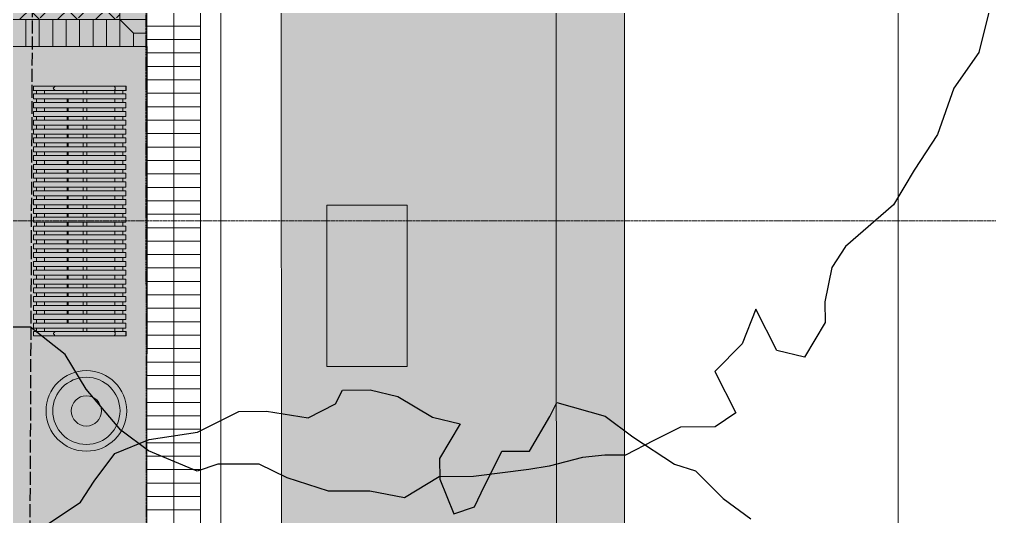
# Model space of a CAD drawing. Header units: inches. Extents: x 3268 to 7018, y 976 to 6708.
# Drawn here: x 6143 to 6431.5, y 2064.5 to 2212.5 of the extents above; entities that cross this region are included whole.
import ezdxf

# ---------------------------------------------------------------- set-up
doc = ezdxf.new("R2010")
doc.units = ezdxf.units.IN
doc.header["$MEASUREMENT"] = 0
for name, pattern in [('Double Dash 3_8_', [1, 0.375, -0.125, 0.125, -0.125, 0.125, -0.125]), ('Grid Line 1_2_', [0.875, 0.5, -0.125, 0.125, -0.125]), ('IMPORT-DASHED4', [2.25, 1.5, -0.75]), ('IMPORT-EASEMENT2', [4.8, 3.84, -0.96])]:
    doc.linetypes.add(name, pattern=pattern)
for name, color, linetype, lineweight in [('0-landscaping', 1, 'Continuous', 25), ('C-ANNO-5FT-PED-ZONE', 130, 'Continuous', 25), ('C-CURB-BACK', 40, 'Continuous', 13), ('C-CURB-FACE', 80, 'Continuous', 13), ('C-CURB-GUTR', 22, 'Continuous', 15), ('C-PROP-LINE', 91, 'Double Dash 3_8_', 9), ('L-DROPOFF STUDIES-2', 120, 'Continuous', 15), ('L-MASK', 245, 'Continuous', 35), ('L-PVMT-ASPH', 140, 'Continuous', 15), ('L-PVMT-ASPH-HATC', 252, 'Continuous', 15), ('L-PVMT-BRCK-HATC', 252, 'Continuous', 15), ('L-PVMT-BRICK', 20, 'Continuous', 13), ('L-PVMT-HATCH BOUND NPLOT', 45, 'Continuous', 15), ('L-SITE-FURN-DETL', 41, 'Continuous', 9), ('L-SITE-TREE-GRAT', 250, 'Continuous', 13), ('L-SITE-TRSH-RECP', 2, 'Continuous', 15), ('S-GRID', 1, 'Continuous', 9), ('site_dwg', 8, 'Continuous', 9)]:
    doc.layers.add(name, color=color, linetype=linetype, lineweight=lineweight)
doc.layers.add('NPLT', color=200, linetype='Continuous', lineweight=13, plot=False)

# ---------------------------------------------------------------- blocks, each defined once
blk = doc.blocks.new('site_dwg_dec1-V201-Overall Retail Plan Opt 2')
at = {"layer": '0-landscaping', "color": 213, "flags": 128}
blk.add_lwpolyline([(9.81, 119.14), (19.61, 117.83), (24.38, 119.11), (31.09, 120.52), (38.05, 118.06), (46.16, 112.76), (55.05, 110.43), (59.17, 106.81), (64.44, 100.35), (70.37, 98.8), (73.21, 99.95), (77.32, 96.34), (80.54, 91.69), (82.97, 84.08), (86.18, 79.43), (78.57, 76.99), (75.85, 73.9), (73.39, 66.94), (77.38, 65.26), (80.22, 66.41), (88.74, 69.88), (92.86, 66.27), (100.47, 68.7), (103.31, 69.86), (108.71, 61.47), (110.11, 54.76), (112.67, 45.22), (114.85, 41.47), (115.35, 33.73), (116.75, 27.03)], dxfattribs=at)
blk = doc.blocks.new('site_dwg_dec1-V202-Overall Retail Plan Opt 2')
at = {"layer": '0-landscaping', "color": 213, "flags": 128}
blk.add_lwpolyline([(70.31, -96.44), (63.31, -101.27), (54.89, -103.3), (46.34, -107.98), (38.18, -110.19), (30.56, -112.62), (17.93, -112.48), (13.15, -113.76), (7.6, -118), (4.89, -121.09), (-2.73, -123.53), (-5.94, -118.89), (-3.6, -109.99), (-10.18, -113.33), (-17.92, -113.84), (-20.26, -122.73), (-25.16, -122.08), (-30.31, -117.56), (-36.02, -116), (-42.16, -114.44), (-45.25, -111.73), (-48.85, -109.16), (-54.95, -106.02), (-58.39, -103.84), (-67.53, -97.64), (-72.67, -93.12), (-80.54, -91.69), (-84.78, -86.14), (-90.96, -80.71), (-95.32, -73.23), (-97.63, -67.55), (-103.81, -62.12), (-107.8, -60.44), (-112.29, -51.02), (-113.7, -44.31), (-113.42, -33.61), (-111.98, -25.74), (-113.51, -17.1), (-117.62, -13.48)], dxfattribs=at)
blk = doc.blocks.new('site_dwg_seatwall-12649361-Overall Retail Plan Opt 2')
at = {"layer": 'L-SITE-FURN-DETL', "color": 133}
for p, q in [((-10.77, 37.06), (-10.77, 35.94)), ((-9.84, 35.88), (-9.84, 34.88)), ((-7.46, 35.88), (-7.46, 34.88)), ((-4.82, 36.32), (-4.82, 36.68)), ((4.07, 35.88), (4.07, 34.88)), ((5.12, 35.88), (5.12, 34.88)), ((13.46, 35.88), (13.46, 34.88)), ((15.84, 35.88), (15.84, 34.88)), ((16.78, 37.06), (16.78, 35.94)), ((16.82, 37.06), (16.82, 35.94)), ((-9.84, 33.38), (-9.84, 32.25)), ((-7.46, 33.38), (-7.46, 32.25)), ((-0.75, 32.25), (-0.75, 33.38)), ((-0.37, 32.25), (-0.37, 33.38)), ((4.07, 33.38), (4.07, 32.25)), ((5.12, 33.38), (5.12, 32.25)), ((13.46, 33.38), (13.46, 32.25)), ((15.84, 33.38), (15.84, 32.25)), ((-9.84, 30.75), (-9.84, 29.63)), ((-7.46, 30.75), (-7.46, 29.63)), ((-0.75, 29.63), (-0.75, 30.75)), ((-0.37, 29.63), (-0.37, 30.75)), ((4.07, 30.75), (4.07, 29.63)), ((5.12, 30.75), (5.12, 29.63)), ((13.46, 30.75), (13.46, 29.63)), ((15.84, 30.75), (15.84, 29.63)), ((-9.84, 28.13), (-9.84, 27)), ((-7.46, 28.13), (-7.46, 27)), ((-0.75, 27), (-0.75, 28.13)), ((-0.37, 27), (-0.37, 28.13)), ((4.07, 28.13), (4.07, 27)), ((5.12, 28.13), (5.12, 27)), ((13.46, 28.13), (13.46, 27)), ((15.84, 28.13), (15.84, 27)), ((-9.84, 25.5), (-9.84, 24.38)), ((-7.46, 25.5), (-7.46, 24.38)), ((-0.75, 24.38), (-0.75, 25.5)), ((-0.37, 24.38), (-0.37, 25.5)), ((4.07, 25.5), (4.07, 24.38)), ((5.12, 25.5), (5.12, 24.38)), ((13.46, 25.5), (13.46, 24.38)), ((15.84, 25.5), (15.84, 24.38)), ((-9.84, 22.88), (-9.84, 21.75)), ((-9.84, 20.25), (-9.84, 19.13)), ((-7.46, 22.88), (-7.46, 21.75)), ((-7.46, 20.25), (-7.46, 19.13)), ((-0.75, 21.75), (-0.75, 22.88)), ((-0.75, 19.13), (-0.75, 20.25)), ((-0.37, 21.75), (-0.37, 22.88)), ((-0.37, 19.13), (-0.37, 20.25)), ((4.07, 22.88), (4.07, 21.75)), ((4.07, 20.25), (4.07, 19.13)), ((5.12, 22.88), (5.12, 21.75)), ((5.12, 20.25), (5.12, 19.13)), ((13.46, 22.88), (13.46, 21.75)), ((13.46, 20.25), (13.46, 19.13)), ((15.84, 22.88), (15.84, 21.75)), ((15.84, 20.25), (15.84, 19.13)), ((-9.84, 17.63), (-9.84, 16.5)), ((-7.46, 17.63), (-7.46, 16.5)), ((-0.75, 16.5), (-0.75, 17.63)), ((-0.37, 16.5), (-0.37, 17.63)), ((4.07, 17.63), (4.07, 16.5)), ((5.12, 17.63), (5.12, 16.5)), ((13.46, 17.63), (13.46, 16.5)), ((15.84, 17.63), (15.84, 16.5)), ((-9.84, 15), (-9.84, 13.88)), ((-7.46, 15), (-7.46, 13.88)), ((-0.75, 13.88), (-0.75, 15)), ((-0.37, 13.88), (-0.37, 15)), ((4.07, 15), (4.07, 13.88)), ((5.12, 15), (5.12, 13.88)), ((13.46, 15), (13.46, 13.88)), ((15.84, 15), (15.84, 13.88)), ((-9.84, 12.38), (-9.84, 11.25)), ((-7.46, 12.38), (-7.46, 11.25)), ((-0.75, 11.25), (-0.75, 12.38)), ((-0.37, 11.25), (-0.37, 12.38)), ((4.07, 12.38), (4.07, 11.25)), ((5.12, 12.38), (5.12, 11.25)), ((13.46, 12.38), (13.46, 11.25)), ((15.84, 12.38), (15.84, 11.25)), ((-9.84, 9.75), (-9.84, 8.63)), ((-7.46, 9.75), (-7.46, 8.63)), ((-0.75, 8.63), (-0.75, 9.75)), ((-0.37, 8.63), (-0.37, 9.75)), ((4.07, 9.75), (4.07, 8.63)), ((5.12, 9.75), (5.12, 8.63)), ((13.46, 9.75), (13.46, 8.63)), ((15.84, 9.75), (15.84, 8.63)), ((-9.84, 7.13), (-9.84, 6)), ((-7.46, 7.13), (-7.46, 6)), ((-0.75, 6), (-0.75, 7.13)), ((-0.37, 6), (-0.37, 7.13)), ((4.07, 7.13), (4.07, 6)), ((5.12, 7.13), (5.12, 6)), ((13.46, 7.13), (13.46, 6)), ((15.84, 7.13), (15.84, 6)), ((-9.84, 4.5), (-9.84, 3.38)), ((-7.46, 4.5), (-7.46, 3.38)), ((-0.75, 3.38), (-0.75, 4.5)), ((-0.37, 3.38), (-0.37, 4.5)), ((4.07, 4.5), (4.07, 3.38)), ((5.12, 4.5), (5.12, 3.38)), ((13.46, 4.5), (13.46, 3.38)), ((15.84, 4.5), (15.84, 3.38)), ((-9.84, 1.88), (-9.84, 0.75)), ((-7.46, 1.88), (-7.46, 0.75)), ((-0.75, 0.75), (-0.75, 1.88)), ((-0.37, 0.75), (-0.37, 1.88)), ((4.07, 1.88), (4.07, 0.75)), ((5.12, 1.88), (5.12, 0.75)), ((13.46, 1.88), (13.46, 0.75)), ((15.84, 1.88), (15.84, 0.75)), ((-9.84, -0.75), (-9.84, -1.87)), ((-7.46, -0.75), (-7.46, -1.87)), ((-0.75, -1.87), (-0.75, -0.75)), ((-0.37, -1.87), (-0.37, -0.75)), ((4.07, -0.75), (4.07, -1.87)), ((5.12, -0.75), (5.12, -1.87)), ((13.46, -0.75), (13.46, -1.87)), ((15.84, -0.75), (15.84, -1.87)), ((-9.84, -3.37), (-9.84, -4.5)), ((-7.46, -3.37), (-7.46, -4.5)), ((-0.75, -4.5), (-0.75, -3.37)), ((-0.37, -4.5), (-0.37, -3.37)), ((4.07, -3.37), (4.07, -4.5)), ((5.12, -3.37), (5.12, -4.5)), ((13.46, -3.37), (13.46, -4.5)), ((15.84, -3.37), (15.84, -4.5)), ((-9.84, -6), (-9.84, -7.12)), ((-9.84, -8.62), (-9.84, -9.75)), ((-7.46, -6), (-7.46, -7.12)), ((-7.46, -8.62), (-7.46, -9.75)), ((-0.75, -7.12), (-0.75, -6)), ((-0.75, -9.75), (-0.75, -8.62)), ((-0.37, -7.12), (-0.37, -6)), ((-0.37, -9.75), (-0.37, -8.62)), ((4.07, -6), (4.07, -7.12)), ((4.07, -8.62), (4.07, -9.75)), ((5.12, -6), (5.12, -7.12)), ((5.12, -8.62), (5.12, -9.75)), ((13.46, -6), (13.46, -7.12)), ((13.46, -8.62), (13.46, -9.75)), ((15.84, -6), (15.84, -7.12)), ((15.84, -8.62), (15.84, -9.75)), ((-9.84, -11.25), (-9.84, -12.37)), ((-7.46, -11.25), (-7.46, -12.37)), ((-0.75, -12.37), (-0.75, -11.25)), ((-0.37, -12.37), (-0.37, -11.25)), ((4.07, -11.25), (4.07, -12.37)), ((5.12, -11.25), (5.12, -12.37)), ((13.46, -11.25), (13.46, -12.37)), ((15.84, -11.25), (15.84, -12.37)), ((-9.84, -13.87), (-9.84, -15)), ((-7.46, -13.87), (-7.46, -15)), ((-0.75, -15), (-0.75, -13.87)), ((-0.37, -15), (-0.37, -13.87)), ((4.07, -13.87), (4.07, -15)), ((5.12, -13.87), (5.12, -15)), ((13.46, -13.87), (13.46, -15)), ((15.84, -13.87), (15.84, -15)), ((-9.84, -16.5), (-9.84, -17.62)), ((-7.46, -16.5), (-7.46, -17.62)), ((-0.75, -17.62), (-0.75, -16.5)), ((-0.37, -17.62), (-0.37, -16.5)), ((4.07, -16.5), (4.07, -17.62)), ((5.12, -16.5), (5.12, -17.62)), ((13.46, -16.5), (13.46, -17.62)), ((15.84, -16.5), (15.84, -17.62)), ((-9.84, -19.12), (-9.84, -20.25)), ((-7.46, -19.12), (-7.46, -20.25)), ((-0.75, -20.25), (-0.75, -19.12)), ((-0.37, -20.25), (-0.37, -19.12)), ((4.07, -19.12), (4.07, -20.25)), ((5.12, -19.12), (5.12, -20.25)), ((13.46, -19.12), (13.46, -20.25)), ((15.84, -19.12), (15.84, -20.25)), ((-9.84, -21.75), (-9.84, -22.87)), ((-7.46, -21.75), (-7.46, -22.87)), ((-0.75, -22.87), (-0.75, -21.75)), ((-0.37, -22.87), (-0.37, -21.75)), ((4.07, -21.75), (4.07, -22.87)), ((5.12, -21.75), (5.12, -22.87)), ((13.46, -21.75), (13.46, -22.87)), ((15.84, -21.75), (15.84, -22.87)), ((-9.84, -24.37), (-9.84, -25.5)), ((-7.46, -24.37), (-7.46, -25.5)), ((-0.75, -25.5), (-0.75, -24.37)), ((-0.37, -25.5), (-0.37, -24.37)), ((4.07, -24.37), (4.07, -25.5)), ((5.12, -24.37), (5.12, -25.5)), ((13.46, -24.37), (13.46, -25.5)), ((15.84, -24.37), (15.84, -25.5)), ((-9.84, -27), (-9.84, -28.12)), ((-7.46, -27), (-7.46, -28.12)), ((-0.75, -28.12), (-0.75, -27)), ((-0.37, -28.12), (-0.37, -27)), ((4.07, -27), (4.07, -28.12)), ((5.12, -27), (5.12, -28.12)), ((13.46, -27), (13.46, -28.12)), ((15.84, -27), (15.84, -28.12)), ((-9.84, -29.62), (-9.84, -30.75)), ((-7.46, -29.62), (-7.46, -30.75)), ((-0.75, -30.75), (-0.75, -29.62)), ((-0.37, -30.75), (-0.37, -29.62)), ((4.07, -29.62), (4.07, -30.75)), ((5.12, -29.62), (5.12, -30.75)), ((13.46, -29.62), (13.46, -30.75)), ((15.84, -29.62), (15.84, -30.75)), ((-9.84, -32.25), (-9.84, -33.37)), ((-7.46, -32.25), (-7.46, -33.37)), ((-0.75, -33.37), (-0.75, -32.25)), ((-0.37, -33.37), (-0.37, -32.25)), ((4.07, -32.25), (4.07, -33.37)), ((5.12, -32.25), (5.12, -33.37)), ((13.46, -32.25), (13.46, -33.37)), ((15.84, -32.25), (15.84, -33.37)), ((-10.77, -35.94), (-10.77, -37.06)), ((-9.84, -34.87), (-9.84, -35.88)), ((-7.46, -34.87), (-7.46, -35.88)), ((-4.82, -36.68), (-4.82, -36.32)), ((4.07, -35.88), (4.07, -34.87)), ((5.12, -35.88), (5.12, -34.87)), ((13.46, -34.87), (13.46, -35.88)), ((15.84, -34.87), (15.84, -35.88)), ((16.78, -35.94), (16.78, -37.06)), ((16.82, -35.94), (16.82, -37.06))]:
    blk.add_line(p, q, dxfattribs=at)
at = {"layer": 'L-SITE-FURN-DETL', "color": 133, "flags": 128}
for points in [[(12.5, 33.38), (12.55, 33.38), (14.84, 33.38), (16.78, 33.38), (16.78, 34.88), (14.84, 34.88), (12.55, 34.88), (12.5, 34.88), (2.64, 34.88), (-2.24, 34.88), (-5.64, 34.88), (-5.66, 34.88), (-6.81, 34.88), (-10.77, 34.88), (-10.77, 33.38), (-6.81, 33.38), (-5.66, 33.38), (-5.64, 33.38), (-2.24, 33.38), (2.64, 33.38)], [(12.5, 30.75), (12.55, 30.75), (14.84, 30.75), (16.78, 30.75), (16.78, 32.25), (14.84, 32.25), (12.55, 32.25), (12.5, 32.25), (2.64, 32.25), (-2.24, 32.25), (-5.64, 32.25), (-5.66, 32.25), (-6.81, 32.25), (-10.77, 32.25), (-10.77, 30.75), (-6.81, 30.75), (-5.66, 30.75), (-5.64, 30.75), (-2.24, 30.75), (2.64, 30.75)], [(12.5, 28.13), (2.64, 28.13), (-2.24, 28.13), (-5.64, 28.13), (-5.66, 28.13), (-6.81, 28.13), (-10.77, 28.13), (-10.77, 29.63), (-6.81, 29.63), (-5.66, 29.63), (-5.64, 29.63), (-2.24, 29.63), (2.64, 29.63), (12.5, 29.63), (12.55, 29.63), (14.84, 29.63), (16.78, 29.63), (16.78, 28.13), (14.84, 28.13), (12.55, 28.13)], [(-10.77, 25.5), (-10.77, 27), (-6.81, 27), (-5.66, 27), (-5.64, 27), (-2.24, 27), (2.64, 27), (12.5, 27), (12.55, 27), (14.84, 27), (16.78, 27), (16.78, 25.5), (14.84, 25.5), (12.55, 25.5), (12.5, 25.5), (2.64, 25.5), (-2.24, 25.5), (-5.64, 25.5), (-5.66, 25.5), (-6.81, 25.5)], [(12.5, 22.88), (12.55, 22.88), (14.84, 22.88), (16.78, 22.88), (16.78, 24.38), (14.84, 24.38), (12.55, 24.38), (12.5, 24.38), (2.64, 24.38), (-2.24, 24.38), (-5.64, 24.38), (-5.66, 24.38), (-6.81, 24.38), (-10.77, 24.38), (-10.77, 22.88), (-6.81, 22.88), (-5.66, 22.88), (-5.64, 22.88), (-2.24, 22.88), (2.64, 22.88)], [(12.5, 20.25), (2.64, 20.25), (-2.24, 20.25), (-5.64, 20.25), (-5.66, 20.25), (-6.81, 20.25), (-10.77, 20.25), (-10.77, 21.75), (-6.81, 21.75), (-5.66, 21.75), (-5.64, 21.75), (-2.24, 21.75), (2.64, 21.75), (12.5, 21.75), (12.55, 21.75), (14.84, 21.75), (16.78, 21.75), (16.78, 20.25), (14.84, 20.25), (12.55, 20.25)], [(12.5, 17.63), (2.64, 17.63), (-2.24, 17.63), (-5.64, 17.63), (-5.66, 17.63), (-6.81, 17.63), (-10.77, 17.63), (-10.77, 19.13), (-6.81, 19.13), (-5.66, 19.13), (-5.64, 19.13), (-2.24, 19.13), (2.64, 19.13), (12.5, 19.13), (12.55, 19.13), (14.84, 19.13), (16.78, 19.13), (16.78, 17.63), (14.84, 17.63), (12.55, 17.63)], [(12.5, 15), (12.55, 15), (14.84, 15), (16.78, 15), (16.78, 16.5), (14.84, 16.5), (12.55, 16.5), (12.5, 16.5), (2.64, 16.5), (-2.24, 16.5), (-5.64, 16.5), (-5.66, 16.5), (-6.81, 16.5), (-10.77, 16.5), (-10.77, 15), (-6.81, 15), (-5.66, 15), (-5.64, 15), (-2.24, 15), (2.64, 15)], [(12.5, 12.38), (12.55, 12.38), (14.84, 12.38), (16.78, 12.38), (16.78, 13.88), (14.84, 13.88), (12.55, 13.88), (12.5, 13.88), (2.64, 13.88), (-2.24, 13.88), (-5.64, 13.88), (-5.66, 13.88), (-6.81, 13.88), (-10.77, 13.88), (-10.77, 12.38), (-6.81, 12.38), (-5.66, 12.38), (-5.64, 12.38), (-2.24, 12.38), (2.64, 12.38)], [(12.5, 9.75), (2.64, 9.75), (-2.24, 9.75), (-5.64, 9.75), (-5.66, 9.75), (-6.81, 9.75), (-10.77, 9.75), (-10.77, 11.25), (-6.81, 11.25), (-5.66, 11.25), (-5.64, 11.25), (-2.24, 11.25), (2.64, 11.25), (12.5, 11.25), (12.55, 11.25), (14.84, 11.25), (16.78, 11.25), (16.78, 9.75), (14.84, 9.75), (12.55, 9.75)], [(12.5, 7.13), (2.64, 7.13), (-2.24, 7.13), (-5.64, 7.13), (-5.66, 7.13), (-6.81, 7.13), (-10.77, 7.13), (-10.77, 8.63), (-6.81, 8.63), (-5.66, 8.63), (-5.64, 8.63), (-2.24, 8.63), (2.64, 8.63), (12.5, 8.63), (12.55, 8.63), (14.84, 8.63), (16.78, 8.63), (16.78, 7.13), (14.84, 7.13), (12.55, 7.13)], [(12.5, 4.5), (12.55, 4.5), (14.84, 4.5), (16.78, 4.5), (16.78, 6), (14.84, 6), (12.55, 6), (12.5, 6), (2.64, 6), (-2.24, 6), (-5.64, 6), (-5.66, 6), (-6.81, 6), (-10.77, 6), (-10.77, 4.5), (-6.81, 4.5), (-5.66, 4.5), (-5.64, 4.5), (-2.24, 4.5), (2.64, 4.5)], [(12.5, 1.88), (2.64, 1.88), (-2.24, 1.88), (-5.64, 1.88), (-5.66, 1.88), (-6.81, 1.88), (-10.77, 1.88), (-10.77, 3.38), (-6.81, 3.38), (-5.66, 3.38), (-5.64, 3.38), (-2.24, 3.38), (2.64, 3.38), (12.5, 3.38), (12.55, 3.38), (14.84, 3.38), (16.78, 3.38), (16.78, 1.88), (14.84, 1.88), (12.55, 1.88)], [(12.5, -0.75), (12.55, -0.75), (14.84, -0.75), (16.78, -0.75), (16.78, 0.75), (14.84, 0.75), (12.55, 0.75), (12.5, 0.75), (2.64, 0.75), (-2.24, 0.75), (-5.64, 0.75), (-5.66, 0.75), (-6.81, 0.75), (-10.77, 0.75), (-10.77, -0.75), (-6.81, -0.75), (-5.66, -0.75), (-5.64, -0.75), (-2.24, -0.75), (2.64, -0.75)], [(12.5, -3.37), (2.64, -3.37), (-2.24, -3.37), (-5.64, -3.37), (-5.66, -3.37), (-6.81, -3.37), (-10.77, -3.37), (-10.77, -1.87), (-6.81, -1.87), (-5.66, -1.87), (-5.64, -1.87), (-2.24, -1.87), (2.64, -1.87), (12.5, -1.87), (12.55, -1.87), (14.84, -1.87), (16.78, -1.87), (16.78, -3.37), (14.84, -3.37), (12.55, -3.37)], [(12.5, -6), (2.64, -6), (-2.24, -6), (-5.64, -6), (-5.66, -6), (-6.81, -6), (-10.77, -6), (-10.77, -4.5), (-6.81, -4.5), (-5.66, -4.5), (-5.64, -4.5), (-2.24, -4.5), (2.64, -4.5), (12.5, -4.5), (12.55, -4.5), (14.84, -4.5), (16.78, -4.5), (16.78, -6), (14.84, -6), (12.55, -6)], [(12.5, -8.62), (12.55, -8.62), (14.84, -8.62), (16.78, -8.62), (16.78, -7.12), (14.84, -7.12), (12.55, -7.12), (12.5, -7.12), (2.64, -7.12), (-2.24, -7.12), (-5.64, -7.12), (-5.66, -7.12), (-6.81, -7.12), (-10.77, -7.12), (-10.77, -8.62), (-6.81, -8.62), (-5.66, -8.62), (-5.64, -8.62), (-2.24, -8.62), (2.64, -8.62)], [(12.5, -11.25), (12.55, -11.25), (14.84, -11.25), (16.78, -11.25), (16.78, -9.75), (14.84, -9.75), (12.55, -9.75), (12.5, -9.75), (2.64, -9.75), (-2.24, -9.75), (-5.64, -9.75), (-5.66, -9.75), (-6.81, -9.75), (-10.77, -9.75), (-10.77, -11.25), (-6.81, -11.25), (-5.66, -11.25), (-5.64, -11.25), (-2.24, -11.25), (2.64, -11.25)], [(12.5, -13.87), (2.64, -13.87), (-2.24, -13.87), (-5.64, -13.87), (-5.66, -13.87), (-6.81, -13.87), (-10.77, -13.87), (-10.77, -12.37), (-6.81, -12.37), (-5.66, -12.37), (-5.64, -12.37), (-2.24, -12.37), (2.64, -12.37), (12.5, -12.37), (12.55, -12.37), (14.84, -12.37), (16.78, -12.37), (16.78, -13.87), (14.84, -13.87), (12.55, -13.87)], [(12.5, -16.5), (2.64, -16.5), (-2.24, -16.5), (-5.64, -16.5), (-5.66, -16.5), (-6.81, -16.5), (-10.77, -16.5), (-10.77, -15), (-6.81, -15), (-5.66, -15), (-5.64, -15), (-2.24, -15), (2.64, -15), (12.5, -15), (12.55, -15), (14.84, -15), (16.78, -15), (16.78, -16.5), (14.84, -16.5), (12.55, -16.5)], [(12.5, -19.12), (12.55, -19.12), (14.84, -19.12), (16.78, -19.12), (16.78, -17.62), (14.84, -17.62), (12.55, -17.62), (12.5, -17.62), (2.64, -17.62), (-2.24, -17.62), (-5.64, -17.62), (-5.66, -17.62), (-6.81, -17.62), (-10.77, -17.62), (-10.77, -19.12), (-6.81, -19.12), (-5.66, -19.12), (-5.64, -19.12), (-2.24, -19.12), (2.64, -19.12)], [(12.5, -21.75), (2.64, -21.75), (-2.24, -21.75), (-5.64, -21.75), (-5.66, -21.75), (-6.81, -21.75), (-10.77, -21.75), (-10.77, -20.25), (-6.81, -20.25), (-5.66, -20.25), (-5.64, -20.25), (-2.24, -20.25), (2.64, -20.25), (12.5, -20.25), (12.55, -20.25), (14.84, -20.25), (16.78, -20.25), (16.78, -21.75), (14.84, -21.75), (12.55, -21.75)], [(12.5, -24.37), (2.64, -24.37), (-2.24, -24.37), (-5.64, -24.37), (-5.66, -24.37), (-6.81, -24.37), (-10.77, -24.37), (-10.77, -22.87), (-6.81, -22.87), (-5.66, -22.87), (-5.64, -22.87), (-2.24, -22.87), (2.64, -22.87), (12.5, -22.87), (12.55, -22.87), (14.84, -22.87), (16.78, -22.87), (16.78, -24.37), (14.84, -24.37), (12.55, -24.37)], [(12.5, -27), (12.55, -27), (14.84, -27), (16.78, -27), (16.78, -25.5), (14.84, -25.5), (12.55, -25.5), (12.5, -25.5), (2.64, -25.5), (-2.24, -25.5), (-5.64, -25.5), (-5.66, -25.5), (-6.81, -25.5), (-10.77, -25.5), (-10.77, -27), (-6.81, -27), (-5.66, -27), (-5.64, -27), (-2.24, -27), (2.64, -27)], [(12.5, -29.62), (12.55, -29.62), (14.84, -29.62), (16.78, -29.62), (16.78, -28.12), (14.84, -28.12), (12.55, -28.12), (12.5, -28.12), (2.64, -28.12), (-2.24, -28.12), (-5.64, -28.12), (-5.66, -28.12), (-6.81, -28.12), (-10.77, -28.12), (-10.77, -29.62), (-6.81, -29.62), (-5.66, -29.62), (-5.64, -29.62), (-2.24, -29.62), (2.64, -29.62)], [(12.5, -32.25), (2.64, -32.25), (-2.24, -32.25), (-5.64, -32.25), (-5.66, -32.25), (-6.81, -32.25), (-10.77, -32.25), (-10.77, -30.75), (-6.81, -30.75), (-5.66, -30.75), (-5.64, -30.75), (-2.24, -30.75), (2.64, -30.75), (12.5, -30.75), (12.55, -30.75), (14.84, -30.75), (16.78, -30.75), (16.78, -32.25), (14.84, -32.25), (12.55, -32.25)], [(12.5, -34.87), (2.64, -34.87), (-2.24, -34.87), (-5.64, -34.87), (-5.66, -34.87), (-6.81, -34.87), (-10.77, -34.87), (-10.77, -33.37), (-6.81, -33.37), (-5.66, -33.37), (-5.64, -33.37), (-2.24, -33.37), (2.64, -33.37), (12.5, -33.37), (12.55, -33.37), (14.84, -33.37), (16.78, -33.37), (16.78, -34.87), (14.84, -34.87), (12.55, -34.87)]]:
    blk.add_lwpolyline(points, close=True, dxfattribs=at)
for points in [[(16.75, 37.12), (16.71, 37.12), (14.71, 37.12), (13.31, 37.12), (9.26, 37.12), (-0.31, 37.12), (-4.37, 37.12), (-6.01, 37.12), (-6.03, 37.12), (-6.81, 37.12), (-10.71, 37.12)], [(16.75, 35.88), (16.71, 35.88), (14.71, 35.88), (13.31, 35.88), (9.26, 35.88), (-0.31, 35.88), (-4.37, 35.88), (-6.01, 35.88), (-6.03, 35.88), (-6.81, 35.88), (-10.71, 35.88)], [(16.75, -35.88), (16.71, -35.88), (14.71, -35.88), (13.31, -35.88), (9.26, -35.88), (-0.31, -35.88), (-4.37, -35.88), (-6.01, -35.88), (-6.03, -35.88), (-6.81, -35.88), (-10.71, -35.88)], [(16.75, -37.12), (16.71, -37.12), (14.71, -37.12), (13.31, -37.12), (9.26, -37.12), (-0.31, -37.12), (-4.37, -37.12), (-6.01, -37.12), (-6.03, -37.12), (-6.81, -37.12), (-10.71, -37.12)]]:
    blk.add_lwpolyline(points, dxfattribs=at)
at = {"layer": 'L-SITE-FURN-DETL', "color": 133}
for centre, radius, start, end in [((-10.71, 37.06), 0.0625, 90, 180), ((-10.71, 35.94), 0.0625, 180, 270), ((13.31, 37), 0.125, 34.8499, 90), ((13.31, 36), 0.125, 270, 325.1501), ((12.59, 36.5), 1, 325.1501, 34.8499), ((16.71, 37.06), 0.0625, 0, 90), ((16.71, 35.94), 0.0625, 270, 0), ((-10.71, -35.94), 0.0625, 90, 180), ((-10.71, -37.06), 0.0625, 180, 270), ((13.31, -36), 0.125, 34.8499, 90), ((13.31, -37), 0.125, 270, 325.1501), ((12.59, -36.5), 1, 325.1501, 34.8499), ((16.71, -35.94), 0.0625, 0, 90), ((16.71, -37.06), 0.0625, 270, 0)]:
    blk.add_arc(centre, radius, start, end, dxfattribs=at)
for centre in [(-5.76, 36.5), (-5.76, -36.5)]:
    blk.add_ellipse(centre, major_axis=(0, 1), ratio=0.950917, start_param=4.529012, end_param=4.895766, dxfattribs=at)
for points, knots in [([(-4.82, 36.68), (-4.81, 36.67), (-4.79, 36.67), (-4.77, 36.67), (-4.74, 36.67), (-4.71, 36.69), (-4.65, 36.74), (-4.62, 36.77), (-4.53, 36.87), (-4.47, 36.95), (-4.4, 37.03), (-4.38, 37.05), (-4.37, 37.06)], [-0.149114, -0.149114, -0.149114, -0.149114, 0, 0, 0, 0.268143, 0.268143, 0.536286, 0.536286, 1.072572, 1.072572, 1.20021, 1.20021, 1.20021, 1.20021]), ([(-4.37, 35.94), (-4.38, 35.95), (-4.4, 35.97), (-4.47, 36.05), (-4.53, 36.13), (-4.62, 36.23), (-4.65, 36.26), (-4.71, 36.31), (-4.74, 36.33), (-4.79, 36.33), (-4.81, 36.33), (-4.82, 36.32)], [8.664695, 8.664695, 8.664695, 8.664695, 8.792333, 8.792333, 9.328619, 9.328619, 9.596762, 9.596762, 9.864905, 9.864905, 10.014019, 10.014019, 10.014019, 10.014019]), ([(-4.36, 37.07), (-4.35, 37.08), (-4.35, 37.1), (-4.35, 37.11), (-4.35, 37.12), (-4.36, 37.12), (-4.36, 37.12), (-4.37, 37.12), (-4.37, 37.12), (-4.37, 37.12)], [0.021552, 0.021552, 0.021552, 0.021552, 0.1178899, 0.1178899, 0.173416, 0.173416, 0.2261946, 0.2261946, 0.2269767, 0.2269767, 0.2269767, 0.2269767]), ([(-4.37, 35.88), (-4.37, 35.88), (-4.37, 35.88), (-4.36, 35.88), (-4.36, 35.88), (-4.35, 35.88), (-4.35, 35.89), (-4.35, 35.9), (-4.35, 35.92), (-4.36, 35.93)], [-0.0006648, -0.0006648, -0.0006648, -0.0006648, 0, 0, 0.0448633, 0.0448633, 0.0920621, 0.0920621, 0.173952, 0.173952, 0.173952, 0.173952]), ([(16.82, 37.06), (16.82, 37.07), (16.82, 37.08), (16.81, 37.09), (16.81, 37.1), (16.79, 37.11), (16.79, 37.12), (16.77, 37.12), (16.76, 37.12), (16.75, 37.12)], [0.19865694, 0.19865694, 0.19865694, 0.19865694, 0.22080527, 0.22080527, 0.24456797, 0.24456797, 0.27039096, 0.27039096, 0.29800607, 0.29800607, 0.29800607, 0.29800607]), ([(16.75, 35.88), (16.76, 35.88), (16.77, 35.88), (16.79, 35.88), (16.79, 35.89), (16.81, 35.9), (16.81, 35.91), (16.82, 35.92), (16.82, 35.93), (16.82, 35.94)], [0.49662169, 0.49662169, 0.49662169, 0.49662169, 0.5242368, 0.5242368, 0.55005979, 0.55005979, 0.57382249, 0.57382249, 0.59597082, 0.59597082, 0.59597082, 0.59597082]), ([(-4.82, -36.32), (-4.81, -36.33), (-4.79, -36.33), (-4.77, -36.33), (-4.74, -36.33), (-4.71, -36.31), (-4.65, -36.26), (-4.62, -36.23), (-4.53, -36.13), (-4.47, -36.05), (-4.4, -35.97), (-4.38, -35.95), (-4.37, -35.94)], [-0.149114, -0.149114, -0.149114, -0.149114, 0, 0, 0, 0.268143, 0.268143, 0.536286, 0.536286, 1.072572, 1.072572, 1.20021, 1.20021, 1.20021, 1.20021]), ([(-4.37, -37.06), (-4.38, -37.05), (-4.4, -37.03), (-4.47, -36.95), (-4.53, -36.87), (-4.62, -36.77), (-4.65, -36.74), (-4.71, -36.69), (-4.74, -36.67), (-4.79, -36.67), (-4.81, -36.67), (-4.82, -36.68)], [8.664695, 8.664695, 8.664695, 8.664695, 8.792333, 8.792333, 9.328619, 9.328619, 9.596762, 9.596762, 9.864905, 9.864905, 10.014019, 10.014019, 10.014019, 10.014019]), ([(-4.36, -35.93), (-4.35, -35.92), (-4.35, -35.9), (-4.35, -35.89), (-4.35, -35.88), (-4.36, -35.88), (-4.36, -35.88), (-4.37, -35.88), (-4.37, -35.88), (-4.37, -35.88)], [0.021552, 0.021552, 0.021552, 0.021552, 0.1178899, 0.1178899, 0.173416, 0.173416, 0.2261946, 0.2261946, 0.2269767, 0.2269767, 0.2269767, 0.2269767]), ([(-4.37, -37.12), (-4.37, -37.12), (-4.37, -37.12), (-4.36, -37.12), (-4.36, -37.12), (-4.35, -37.12), (-4.35, -37.11), (-4.35, -37.1), (-4.35, -37.08), (-4.36, -37.07)], [-0.0006648, -0.0006648, -0.0006648, -0.0006648, 0, 0, 0.0448633, 0.0448633, 0.0920621, 0.0920621, 0.173952, 0.173952, 0.173952, 0.173952]), ([(16.82, -35.94), (16.82, -35.93), (16.82, -35.92), (16.81, -35.91), (16.81, -35.9), (16.79, -35.89), (16.79, -35.88), (16.77, -35.88), (16.76, -35.88), (16.75, -35.88)], [0.19865694, 0.19865694, 0.19865694, 0.19865694, 0.22080527, 0.22080527, 0.24456797, 0.24456797, 0.27039096, 0.27039096, 0.29800607, 0.29800607, 0.29800607, 0.29800607]), ([(16.75, -37.12), (16.76, -37.12), (16.77, -37.12), (16.79, -37.12), (16.79, -37.11), (16.81, -37.1), (16.81, -37.09), (16.82, -37.08), (16.82, -37.07), (16.82, -37.06)], [0.49662169, 0.49662169, 0.49662169, 0.49662169, 0.5242368, 0.5242368, 0.55005979, 0.55005979, 0.57382249, 0.57382249, 0.59597082, 0.59597082, 0.59597082, 0.59597082])]:
    blk.add_open_spline(points, degree=3, knots=knots, dxfattribs=at)
for points in [[(-4.37, 37.06), (-4.37, 37.06), (-4.36, 37.07), (-4.36, 37.07)], [(-4.36, 35.93), (-4.36, 35.93), (-4.37, 35.94), (-4.37, 35.94)], [(-4.37, -35.94), (-4.37, -35.94), (-4.36, -35.93), (-4.36, -35.93)], [(-4.36, -37.07), (-4.36, -37.07), (-4.37, -37.06), (-4.37, -37.06)]]:
    blk.add_open_spline(points, degree=3, dxfattribs=at)
blk = doc.blocks.new('site_dwg_b1-12649367-Overall Retail Plan Opt 2')
at = {"layer": 'L-PVMT-BRCK-HATC', "color": 53}
blk.add_line((0, -7.99), (0, 0), dxfattribs=at)
blk = doc.blocks.new('site_dwg_b2-12649368-Overall Retail Plan Opt 2')
at = {"layer": 'L-PVMT-BRCK-HATC', "color": 53}
blk.add_line((0, 0), (0, 7.99), dxfattribs=at)
blk = doc.blocks.new('site_dwg_mmcite prax-12649369-Overall Retail Plan Opt 2')
at = {"layer": 'L-SITE-TRSH-RECP', "color": 53}
for radius in [12, 10, 4.5]:
    blk.add_circle((3485.57, 948.49), radius, dxfattribs=at)
blk = doc.blocks.new('site_dwg_tree_grate_pvr-V279-Overall Retail Plan Opt 2')
at = {"layer": 'L-MASK', "lineweight": 15}
blk.add_hatch(color=10, dxfattribs=at).paths.add_polyline_path([(-36, 0), (36, 0.07), (36, 48), (-36, 48), (-36, 0.01)])
at = {"layer": 'L-PVMT-BRCK-HATC'}
h = blk.add_hatch(dxfattribs=at)
h.set_pattern_fill('FP_230', color=53, style=0, pattern_type=2)
h.set_pattern_definition([(135, (-28, 40), (-5.65403, 4e-16), [11.995, -3.998]), (225, (-30.827, 42.827), (-5.65403, -4e-16), [11.995, -3.998])])
h.paths.add_polyline_path([(-28, 8), (28, 8), (28, 40), (-28, 40)])
h.paths.add_polyline_path([(-6, 18), (-6, 30), (6, 30), (6, 18)])
at = {"layer": 'L-PVMT-BRCK-HATC', "color": 53}
for p, q in [((-24, 40), (-24, 48)), ((-20, 40), (-20, 48)), ((-16, 40), (-16, 48)), ((-12, 40), (-12, 48)), ((-8, 40), (-8, 48)), ((-4, 40), (-4, 48)), ((0, 40), (0, 48)), ((4, 40), (4, 48)), ((8, 40), (8, 48)), ((12, 40), (12, 48)), ((16, 40), (16, 48)), ((20, 40), (20, 48)), ((24, 40), (24, 48)), ((32, 44), (28, 40)), ((-28, 36), (-36, 36)), ((28, 36), (35.99, 36)), ((-28, 32), (-36, 32)), ((28, 32), (35.99, 32)), ((-28, 28), (-36, 28)), ((28, 28), (35.99, 28)), ((-28, 24), (-36, 24)), ((28, 24), (35.99, 24)), ((-28, 20), (-36, 20)), ((28, 20), (35.99, 20)), ((-28, 16), (-36, 16)), ((28, 16), (36, 16)), ((-28, 12), (-36, 12)), ((28, 12), (36, 12)), ((-24, 8), (-24, 0)), ((-20, 8), (-20, 0)), ((-16, 8), (-16, 0)), ((-12, 8), (-12, 0)), ((-8, 8), (-8, 0)), ((-4, 8), (-4, 0)), ((0, 8), (0, 0)), ((4, 8), (4, 0)), ((8, 8), (8, 0)), ((12, 8), (12, 0)), ((16, 8), (16, 0)), ((20, 8), (20, 0)), ((24, 8), (24, 0)), ((32, 4), (28, 8))]:
    blk.add_line(p, q, dxfattribs=at)
at = {"layer": 'L-PVMT-BRCK-HATC', "color": 53, "flags": 128}
for points in [[(-36, 44), (-32, 44), (-32, 48)], [(35.99, 40), (28, 40), (28, 48)], [(32, 48), (32, 44), (36, 44)], [(-32, 44), (-28, 40), (-36, 40)], [(36, 8), (28, 8), (28, 40), (-28, 40), (-28, 8), (28, 8), (28, 0)], [(-32, 4), (-28, 8), (-36, 8)], [(-36, 4), (-32, 4), (-32, 0)], [(36, 4), (32, 4), (32, 0)]]:
    blk.add_lwpolyline(points, dxfattribs=at)
for points in [[(-28, 48), (-28, 40)], [(-28, 0), (-28, 8)]]:
    blk.add_lwpolyline(points, close=True, dxfattribs=at)
at = {"layer": 'L-SITE-TREE-GRAT', "color": 253, "linetype": 'IMPORT-DASHED4'}
for p, q in [((0, 30), (0, 48)), ((36, 0.07), (36, 40)), ((0, 18), (0, 0))]:
    blk.add_line(p, q, dxfattribs=at)
at = {"layer": 'L-SITE-TREE-GRAT', "color": 253}
blk.add_line((36, 40), (36, 0.07), dxfattribs=at)
at = {"layer": 'L-SITE-TREE-GRAT', "color": 253, "linetype": 'IMPORT-DASHED4', "flags": 128}
blk.add_lwpolyline([(36, 40), (36, 48), (-36, 48), (-36, 0), (36, 0)], dxfattribs=at)
at = {"layer": 'L-SITE-TREE-GRAT', "color": 253, "flags": 128}
for points in [[(-36, 48), (36, 48), (36, 40)], [(36, 0), (-36, 0), (-36, 48)]]:
    blk.add_lwpolyline(points, dxfattribs=at)
blk.add_lwpolyline([(-6, 18), (6, 18), (6, 30), (-6, 30)], close=True, dxfattribs=at)
at = {"layer": 'NPLT', "color": 253}
for p, q in [((6, 30), (-6, 18)), ((-6, 30), (6, 18))]:
    blk.add_line(p, q, dxfattribs=at)
blk = doc.blocks.new('site_dwg-12440225-Overall Retail Plan Opt 2')
at = {"layer": 'L-PVMT-ASPH-HATC'}
blk.add_hatch(color=10, dxfattribs=at).paths.add_polyline_path([(24341044.38, 9814528.96), (24341093.66, 9815268.54), (24340985, 9815173.43), (24340949.35, 9814637.55)])
at = {"layer": 'L-PVMT-BRCK-HATC'}
h = blk.add_hatch(dxfattribs=at)
h.set_pattern_fill('FP_246', color=53, style=0, pattern_type=2)
h.set_pattern_definition([(41.193, (24339643.438, 9814490.821), (0.375404, 5.64155), [11.995, -3.998]), (131.193, (24339646.447, 9814493.454), (0.375404, 5.64155), [11.995, -3.998])])
h.paths.add_polyline_path([(24340842.61, 9814238.45), (24340984.36, 9814229.18), (24340985.08, 9814240.22), (24340898.39, 9814245.99), (24340909.55, 9814413.62), (24340996.24, 9814407.85), (24340998.6, 9814443.25), (24340950.68, 9814446.45), (24340955.48, 9814518.29), (24341003.38, 9814515.09), (24340908.34, 9814623.67), (24340920.54, 9814806.35), (24340880.58, 9814809.01), (24340848.52, 9814327.18)])
at = {"layer": 'C-ANNO-5FT-PED-ZONE', "color": 213, "linetype": 'IMPORT-EASEMENT2', "flags": 128}
blk.add_lwpolyline([(24340893.32, 9815000.39), (24340875.24, 9814969.68), (24340869.4, 9814881.91), (24340889.93, 9814857.8), (24340874.4, 9814639.75), (24340880.51, 9814572.94), (24340840.03, 9813977.32), (24340325.92, 9814012.26), (24339613.96, 9814511.49), (24339580.95, 9814548.81), (24339508.81, 9814598.83), (24339413.85, 9814637.87), (24339307.74, 9814712.28), (24339284.12, 9814757.44), (24339211.9, 9814807.65), (24339161.49, 9814806.78), (24339151.81, 9814813.67), (24339093.92, 9814868.61), (24338859.11, 9815028.34), (24338618.63, 9815197.47), (24338556.49, 9815235.57)], dxfattribs=at)
at = {"layer": 'C-CURB-BACK', "color": 253, "flags": 128}
blk.add_lwpolyline([(24340996.12, 9814165.19), (24341019.78, 9814520.64), (24340924.74, 9814629.22), (24340961.73, 9815184.96), (24341070.27, 9815279.96)], dxfattribs=at)
at = {"layer": 'C-CURB-FACE', "color": 253, "flags": 128}
blk.add_lwpolyline([(24341002.11, 9814164.79), (24341025.93, 9814522.72), (24340930.9, 9814631.3), (24340967.54, 9815182.08), (24341076.18, 9815277.16), (24341116.89, 9815889.07), (24341021.82, 9815997.7), (24341058.67, 9816551.54), (24341167.38, 9816646.69), (24341221.24, 9817456.11), (24341126.17, 9817564.73), (24341144.5, 9817840.28), (24341253, 9817935.24), (24341272.96, 9818235.23)], dxfattribs=at)
at = {"layer": 'C-CURB-GUTR', "color": 53, "flags": 128}
blk.add_lwpolyline([(24341290.92, 9818234.04), (24341270.46, 9817926.6), (24341161.97, 9817831.65), (24341144.59, 9817571.01), (24341239.66, 9817462.39), (24341184.85, 9816638.06), (24341076.13, 9816542.91), (24341040.27, 9816003.94), (24341135.35, 9815895.31), (24341093.64, 9815268.52), (24340985.01, 9815173.45), (24340949.35, 9814637.55), (24341044.38, 9814528.96), (24341020.07, 9814163.59)], dxfattribs=at)
at = {"layer": 'L-DROPOFF STUDIES-2', "color": 131}
blk.add_line((24341113.15, 9814335.23), (24341304.98, 9817218.13), dxfattribs=at)
at = {"layer": 'L-DROPOFF STUDIES-2', "color": 131, "flags": 128}
blk.add_lwpolyline([(24341101.93, 9814166.64), (24341109.55, 9814281.1), (24341014.96, 9814389.17), (24341198.69, 9817169.3), (24341308.1, 9817265.06), (24341320.65, 9817444.62), (24341237.59, 9817733.22)], dxfattribs=at)
at = {"layer": 'L-PVMT-ASPH', "color": 53}
blk.add_line((24341093.64, 9815268.52), (24341043.39, 9814514.09), dxfattribs=at)
at = {"layer": 'L-PVMT-BRCK-HATC', "color": 53, "flags": 128}
blk.add_lwpolyline([(24340908.34, 9814623.67), (24340920.54, 9814806.35), (24340880.58, 9814809.01), (24340842.61, 9814238.45), (24340984.36, 9814229.18), (24340985.08, 9814240.22), (24340898.39, 9814245.99), (24340909.55, 9814413.62), (24340996.24, 9814407.85), (24340998.6, 9814443.25), (24340950.68, 9814446.45), (24340955.48, 9814518.29), (24341003.37, 9814515.1)], dxfattribs=at)
at = {"layer": 'L-PVMT-BRICK', "color": 253, "flags": 128}
for points in [[(24340996.24, 9814407.85), (24341003.38, 9814515.09), (24340908.34, 9814623.67), (24340946.21, 9815192.75), (24341054.76, 9815287.75), (24341094.26, 9815881.41), (24340999.25, 9815989.95), (24341037.33, 9816562.21), (24341145.88, 9816657.22)], [(24341011.55, 9814517.9), (24340916.54, 9814626.45), (24340953.97, 9815188.85), (24341062.52, 9815283.86)]]:
    blk.add_lwpolyline(points, dxfattribs=at)
at = {"layer": 'L-PVMT-HATCH BOUND NPLOT', "color": 61, "flags": 128}
blk.add_lwpolyline([(24340967.62, 9814707.76), (24340970.81, 9814755.65), (24340994.65, 9814754.07), (24340991.46, 9814706.17)], close=True, dxfattribs=at)
at = {"xscale": 1.5, "yscale": 1.5, "zscale": 1.5, "rotation": 37.81158375857705}
for name, p in [('site_dwg_dec1-V202-Overall Retail Plan Opt 2', (24340999.18, 9814849.96)), ('site_dwg_dec1-V201-Overall Retail Plan Opt 2', (24340976.93, 9814514.7))]:
    blk.add_blockref(name, p, dxfattribs=at)
for name, p, rotation in [('site_dwg_tree_grate_pvr-V279-Overall Retail Plan Opt 2', (24340922.89, 9814842.28), 86.17804898976385), ('site_dwg_b2-12649368-Overall Retail Plan Opt 2', (24340928.88, 9814811.89), 86.19298513727485), ('site_dwg_b1-12649367-Overall Retail Plan Opt 2', (24340928.88, 9814811.89), 86.19298513727485), ('site_dwg_b2-12649368-Overall Retail Plan Opt 2', (24340928.62, 9814807.9), 86.19298513727485), ('site_dwg_b1-12649367-Overall Retail Plan Opt 2', (24340928.62, 9814807.9), 86.19298513727485), ('site_dwg_b2-12649368-Overall Retail Plan Opt 2', (24340928.35, 9814803.91), 86.19298513727485), ('site_dwg_b1-12649367-Overall Retail Plan Opt 2', (24340928.35, 9814803.91), 86.19298513727485), ('site_dwg_b2-12649368-Overall Retail Plan Opt 2', (24340928.09, 9814799.92), 86.19298513727485), ('site_dwg_b1-12649367-Overall Retail Plan Opt 2', (24340928.09, 9814799.92), 86.19298513727485), ('site_dwg_seatwall-12649361-Overall Retail Plan Opt 2', (24340894.3, 9814759.04), 356.1931696251935), ('site_dwg_b2-12649368-Overall Retail Plan Opt 2', (24340927.82, 9814795.93), 86.19298513727485), ('site_dwg_b1-12649367-Overall Retail Plan Opt 2', (24340927.82, 9814795.93), 86.19298513727485), ('site_dwg_b2-12649368-Overall Retail Plan Opt 2', (24340927.55, 9814791.94), 86.19298513727485), ('site_dwg_b1-12649367-Overall Retail Plan Opt 2', (24340927.55, 9814791.94), 86.19298513727485), ('site_dwg_b2-12649368-Overall Retail Plan Opt 2', (24340927.29, 9814787.94), 86.19298513727485), ('site_dwg_b1-12649367-Overall Retail Plan Opt 2', (24340927.29, 9814787.94), 86.19298513727485), ('site_dwg_b2-12649368-Overall Retail Plan Opt 2', (24340927.02, 9814783.95), 86.19298513727485), ('site_dwg_b1-12649367-Overall Retail Plan Opt 2', (24340927.02, 9814783.95), 86.19298513727485), ('site_dwg_b2-12649368-Overall Retail Plan Opt 2', (24340926.76, 9814779.96), 86.19298513727485), ('site_dwg_b1-12649367-Overall Retail Plan Opt 2', (24340926.76, 9814779.96), 86.19298513727485), ('site_dwg_b2-12649368-Overall Retail Plan Opt 2', (24340926.49, 9814775.97), 86.19298513727485), ('site_dwg_b1-12649367-Overall Retail Plan Opt 2', (24340926.49, 9814775.97), 86.19298513727485), ('site_dwg_b2-12649368-Overall Retail Plan Opt 2', (24340926.23, 9814771.98), 86.19298513727485), ('site_dwg_b1-12649367-Overall Retail Plan Opt 2', (24340926.23, 9814771.98), 86.19298513727485), ('site_dwg_b2-12649368-Overall Retail Plan Opt 2', (24340925.96, 9814767.99), 86.19298513727485), ('site_dwg_b1-12649367-Overall Retail Plan Opt 2', (24340925.96, 9814767.99), 86.19298513727485), ('site_dwg_b2-12649368-Overall Retail Plan Opt 2', (24340925.7, 9814764), 86.19298513727485), ('site_dwg_b1-12649367-Overall Retail Plan Opt 2', (24340925.7, 9814764), 86.19298513727485), ('site_dwg_b2-12649368-Overall Retail Plan Opt 2', (24340925.43, 9814760.01), 86.19298513727485), ('site_dwg_b1-12649367-Overall Retail Plan Opt 2', (24340925.43, 9814760.01), 86.19298513727485), ('site_dwg_b2-12649368-Overall Retail Plan Opt 2', (24340925.16, 9814756.01), 86.19298513727485), ('site_dwg_b1-12649367-Overall Retail Plan Opt 2', (24340925.16, 9814756.01), 86.19298513727485), ('site_dwg_b2-12649368-Overall Retail Plan Opt 2', (24340924.9, 9814752.02), 86.19298513727485), ('site_dwg_b1-12649367-Overall Retail Plan Opt 2', (24340924.9, 9814752.02), 86.19298513727485), ('site_dwg_b2-12649368-Overall Retail Plan Opt 2', (24340924.63, 9814748.03), 86.19298513727485), ('site_dwg_b1-12649367-Overall Retail Plan Opt 2', (24340924.63, 9814748.03), 86.19298513727485), ('site_dwg_b2-12649368-Overall Retail Plan Opt 2', (24340924.37, 9814744.04), 86.19298513727485), ('site_dwg_b1-12649367-Overall Retail Plan Opt 2', (24340924.37, 9814744.04), 86.19298513727485), ('site_dwg_b2-12649368-Overall Retail Plan Opt 2', (24340924.1, 9814740.05), 86.19298513727485), ('site_dwg_b1-12649367-Overall Retail Plan Opt 2', (24340924.1, 9814740.05), 86.19298513727485), ('site_dwg_b2-12649368-Overall Retail Plan Opt 2', (24340923.84, 9814736.06), 86.19298513727485), ('site_dwg_b1-12649367-Overall Retail Plan Opt 2', (24340923.84, 9814736.06), 86.19298513727485), ('site_dwg_b2-12649368-Overall Retail Plan Opt 2', (24340923.57, 9814732.07), 86.19298513727485), ('site_dwg_b1-12649367-Overall Retail Plan Opt 2', (24340923.57, 9814732.07), 86.19298513727485), ('site_dwg_b2-12649368-Overall Retail Plan Opt 2', (24340923.31, 9814728.08), 86.19298513727485), ('site_dwg_b1-12649367-Overall Retail Plan Opt 2', (24340923.31, 9814728.08), 86.19298513727485), ('site_dwg_b2-12649368-Overall Retail Plan Opt 2', (24340923.04, 9814724.09), 86.19298513727485), ('site_dwg_b1-12649367-Overall Retail Plan Opt 2', (24340923.04, 9814724.09), 86.19298513727485), ('site_dwg_b2-12649368-Overall Retail Plan Opt 2', (24340922.77, 9814720.09), 86.19298513727485), ('site_dwg_b1-12649367-Overall Retail Plan Opt 2', (24340922.77, 9814720.09), 86.19298513727485), ('site_dwg_b2-12649368-Overall Retail Plan Opt 2', (24340922.51, 9814716.1), 86.19298513727485), ('site_dwg_b1-12649367-Overall Retail Plan Opt 2', (24340922.51, 9814716.1), 86.19298513727485), ('site_dwg_mmcite prax-12649369-Overall Retail Plan Opt 2', (24340180.36, 9818240.19), 266.1931696074597), ('site_dwg_b2-12649368-Overall Retail Plan Opt 2', (24340922.24, 9814712.11), 86.19298513727485), ('site_dwg_b1-12649367-Overall Retail Plan Opt 2', (24340922.24, 9814712.11), 86.19298513727485), ('site_dwg_b2-12649368-Overall Retail Plan Opt 2', (24340921.98, 9814708.12), 86.19298513727485), ('site_dwg_b1-12649367-Overall Retail Plan Opt 2', (24340921.98, 9814708.12), 86.19298513727485), ('site_dwg_b2-12649368-Overall Retail Plan Opt 2', (24340921.71, 9814704.13), 86.19298513727485), ('site_dwg_b1-12649367-Overall Retail Plan Opt 2', (24340921.71, 9814704.13), 86.19298513727485), ('site_dwg_b2-12649368-Overall Retail Plan Opt 2', (24340921.45, 9814700.14), 86.19298513727485), ('site_dwg_b1-12649367-Overall Retail Plan Opt 2', (24340921.45, 9814700.14), 86.19298513727485), ('site_dwg_b2-12649368-Overall Retail Plan Opt 2', (24340921.18, 9814696.15), 86.19298513727485), ('site_dwg_b1-12649367-Overall Retail Plan Opt 2', (24340921.18, 9814696.15), 86.19298513727485), ('site_dwg_b2-12649368-Overall Retail Plan Opt 2', (24340920.91, 9814692.16), 86.19298513727485), ('site_dwg_b1-12649367-Overall Retail Plan Opt 2', (24340920.91, 9814692.16), 86.19298513727485), ('site_dwg_b2-12649368-Overall Retail Plan Opt 2', (24340920.65, 9814688.16), 86.19298513727485), ('site_dwg_b1-12649367-Overall Retail Plan Opt 2', (24340920.65, 9814688.16), 86.19298513727485), ('site_dwg_b2-12649368-Overall Retail Plan Opt 2', (24340920.38, 9814684.17), 86.19298513727485), ('site_dwg_b1-12649367-Overall Retail Plan Opt 2', (24340920.38, 9814684.17), 86.19298513727485), ('site_dwg_b2-12649368-Overall Retail Plan Opt 2', (24340920.12, 9814680.18), 86.19298513727485), ('site_dwg_b1-12649367-Overall Retail Plan Opt 2', (24340920.12, 9814680.18), 86.19298513727485), ('site_dwg_b2-12649368-Overall Retail Plan Opt 2', (24340919.85, 9814676.19), 86.19298513727485), ('site_dwg_b1-12649367-Overall Retail Plan Opt 2', (24340919.85, 9814676.19), 86.19298513727485), ('site_dwg_b2-12649368-Overall Retail Plan Opt 2', (24340919.59, 9814672.2), 86.19298513727485), ('site_dwg_b1-12649367-Overall Retail Plan Opt 2', (24340919.59, 9814672.2), 86.19298513727485), ('site_dwg_b2-12649368-Overall Retail Plan Opt 2', (24340919.32, 9814668.21), 86.19298513727485), ('site_dwg_b1-12649367-Overall Retail Plan Opt 2', (24340919.32, 9814668.21), 86.19298513727485)]:
    blk.add_blockref(name, p, dxfattribs=dict(rotation=rotation))
blk = doc.blocks.new('Family - ___-10568875-Overall Retail Plan Opt 2')
at = {"layer": 'C-PROP-LINE'}
blk.add_line((6180.77, 1586.39), (6179.7, 5353.43), dxfattribs=at)

msp = doc.modelspace()

# ---------------------------------------------------------------- linework, layer by layer
at = {"layer": 'S-GRID', "linetype": 'Grid Line 1_2_'}
msp.add_line((6788.08, 2152.49), (3651.42, 2152.49), dxfattribs=at)

# ---------------------------------------------------------------- block references
at = {"layer": 'C-PROP-LINE'}
msp.add_blockref('Family - ___-10568875-Overall Retail Plan Opt 2', (0, 0), dxfattribs=at)
at = {"layer": 'site_dwg', "color": 53, "lineweight": 15, "rotation": 3.810000000000009}
msp.add_blockref('site_dwg-12440225-Overall Retail Plan Opt 2', (-23628768.69, -11408316.78), dxfattribs=at)

doc.saveas('drawing.dxf')
